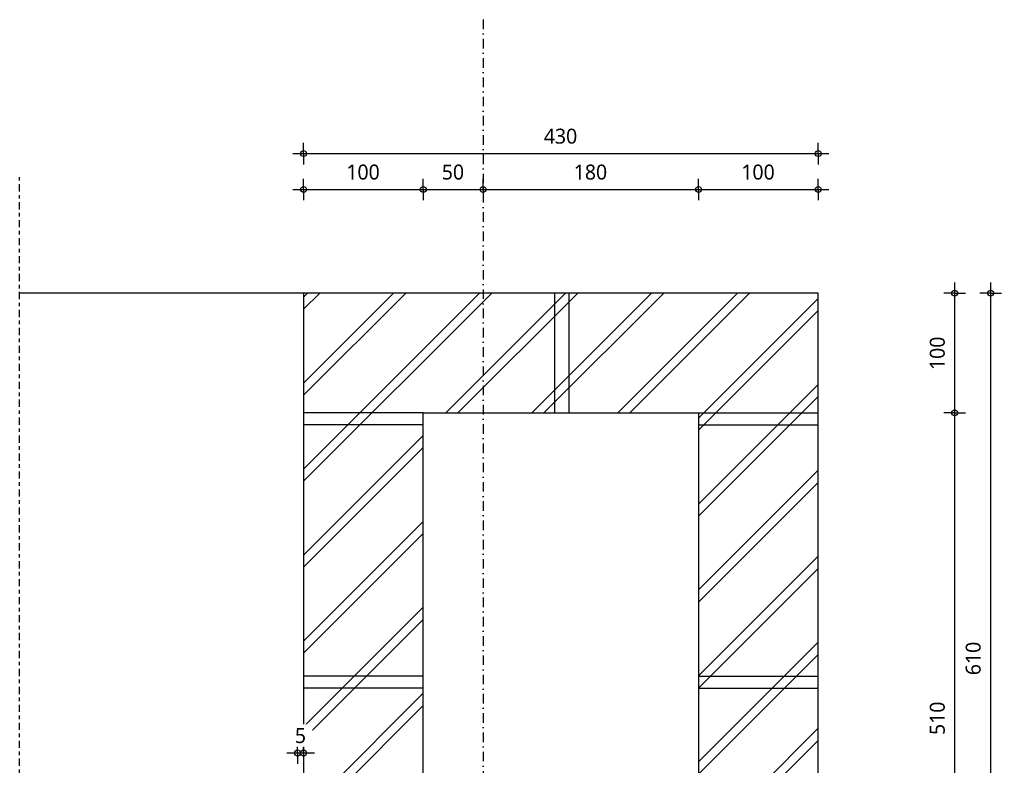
# Model space of a CAD drawing. Header units: millimetres. Extents: x -435 to 27166, y -19117 to 26500.
# Drawn here: x 2271 to 3092, y 9589 to 10212 of the extents above; entities that cross this region are included whole.
import ezdxf

# ---------------------------------------------------------------- set-up
doc = ezdxf.new("R2010")
doc.units = ezdxf.units.MM
doc.linetypes.add('MV_center', pattern=[15, 6, -3, 3, -3])
doc.linetypes.add('MV_stramien', pattern=[16, 8, -4, 0, -4])
for name, color, linetype, lineweight in [('A-ANNO-DIMS', 211, 'Continuous', 13), ('A-ANNO-DIMS-5', 211, 'Continuous', 13), ('A-DETL', 90, 'Continuous', 13), ('A-DETL-GENF', 92, 'Continuous', 18)]:
    doc.layers.add(name, color=color, linetype=linetype, lineweight=lineweight)
doc.styles.add('Segoe UI_3', font='segoeui.ttf', dxfattribs={"height": 12.5})
doc.dimstyles.new('2_5_mm', dxfattribs={"dimscale": 304.8, "dimtxt": 13.092049, "dimasz": 0.016404, "dimexe": 0.029528, "dimexo": 0.0625, "dimgap": 0.014764, "dimtad": 1, "dimdec": 0, "dimzin": 0, "dimdsep": 46, "dimtxsty": 'Segoe UI_3', "dimblk1": 'DOTBLANK', "dimblk2": 'DOTBLANK', "dimsah": 1, "dimcen": 0.09, "dimdle": 0.029528, "dimazin": 0, "dimtfac": 1, "dimtdec": 4, "dimtix": 1, "dimtmove": 0, "dimatfit": 3, "dimfxl": 0.029528, "dimfxlon": 1, "dimtvp": 1, "dimtfill": 1, "dimtolj": 1, "dimtzin": 0, "dimarcsym": 2})

# ---------------------------------------------------------------- blocks, each defined once
blk = doc.blocks.new('NLRS_00_DI_maskeer - Type 1-4234956-Details Appartement')
at = {"layer": 'A-DETL-GENF', "linetype": 'MV_center'}
blk.add_line((-100, 0), (710, 0), dxfattribs=at)
blk = doc.blocks.new('DIMBLOCK159-Details Appartement')
at = {"layer": 'A-ANNO-DIMS-5'}
for p, q in [((2508.66, 10100.2), (2508.66, 10109.2)), ((2938.66, 10100.2), (2938.66, 10109.2)), ((2499.66, 10100.2), (2947.66, 10100.2)), ((2508.66, 10100.2), (2508.66, 10091.2)), ((2938.66, 10100.2), (2938.66, 10091.2))]:
    blk.add_line(p, q, dxfattribs=at)
for centre in [(2508.66, 10100.2), (2938.66, 10100.2)]:
    blk.add_circle(centre, 2.5, dxfattribs=at)
at = {"layer": 'A-ANNO-DIMS-5', "color": 0, "insert": (2709.37, 10121.01), "char_height": 12.5, "width": 34.2774, "attachment_point": 1, "line_spacing_factor": 1.142579, "style": 'Segoe UI_3', "bg_fill": 3, "box_fill_scale": 1.25, "bg_fill_color": 9, "bg_fill_true_color": 13158600, "bg_fill_transparency": 0}
blk.add_mtext('430', dxfattribs=at)
blk = doc.blocks.new('_DotBlank')
at = {"color": 0, "linetype": 'ByBlock', "lineweight": -2}
blk.add_line((-0.5, 0), (-1, 0), dxfattribs=at)
blk.add_circle((0, 0), 0.5, dxfattribs=at)
blk = doc.blocks.new('DIMBLOCK160-Details Appartement')
at = {"layer": 'A-ANNO-DIMS-5'}
for p, q in [((2508.66, 10070.2), (2508.66, 10079.2)), ((2608.66, 10070.2), (2608.66, 10079.2)), ((2499.66, 10070.2), (2608.66, 10070.2)), ((2508.66, 10070.2), (2508.66, 10061.2)), ((2608.66, 10070.2), (2608.66, 10061.2))]:
    blk.add_line(p, q, dxfattribs=at)
for centre in [(2508.66, 10070.2), (2608.66, 10070.2)]:
    blk.add_circle(centre, 2.5, dxfattribs=at)
at = {"layer": 'A-ANNO-DIMS-5', "color": 0, "insert": (2544.37, 10091.01), "char_height": 12.5, "width": 34.2774, "attachment_point": 1, "line_spacing_factor": 1.142579, "style": 'Segoe UI_3', "bg_fill": 3, "box_fill_scale": 1.25, "bg_fill_color": 9, "bg_fill_true_color": 13158600, "bg_fill_transparency": 0}
blk.add_mtext('100', dxfattribs=at)
blk = doc.blocks.new('DIMBLOCK161-Details Appartement')
at = {"layer": 'A-ANNO-DIMS-5'}
for p, q in [((2608.66, 10070.2), (2608.66, 10079.2)), ((2658.66, 10070.2), (2658.66, 10079.2)), ((2608.66, 10070.2), (2658.66, 10070.2)), ((2608.66, 10070.2), (2608.66, 10061.2)), ((2658.66, 10070.2), (2658.66, 10061.2))]:
    blk.add_line(p, q, dxfattribs=at)
for centre in [(2608.66, 10070.2), (2658.66, 10070.2)]:
    blk.add_circle(centre, 2.5, dxfattribs=at)
at = {"layer": 'A-ANNO-DIMS-5', "color": 0, "insert": (2624.14, 10091.01), "char_height": 12.5, "width": 22.8516, "attachment_point": 1, "line_spacing_factor": 1.142579, "style": 'Segoe UI_3', "bg_fill": 3, "box_fill_scale": 1.25, "bg_fill_color": 9, "bg_fill_true_color": 13158600, "bg_fill_transparency": 0}
blk.add_mtext('50', dxfattribs=at)
blk = doc.blocks.new('DIMBLOCK162-Details Appartement')
at = {"layer": 'A-ANNO-DIMS-5'}
for p, q in [((2658.66, 10070.2), (2658.66, 10079.2)), ((2838.66, 10070.2), (2838.66, 10079.2)), ((2658.66, 10070.2), (2838.66, 10070.2)), ((2658.66, 10070.2), (2658.66, 10061.2)), ((2838.66, 10070.2), (2838.66, 10061.2))]:
    blk.add_line(p, q, dxfattribs=at)
for centre in [(2658.66, 10070.2), (2838.66, 10070.2)]:
    blk.add_circle(centre, 2.5, dxfattribs=at)
at = {"layer": 'A-ANNO-DIMS-5', "color": 0, "insert": (2734.37, 10091.01), "char_height": 12.5, "width": 34.2774, "attachment_point": 1, "line_spacing_factor": 1.142579, "style": 'Segoe UI_3', "bg_fill": 3, "box_fill_scale": 1.25, "bg_fill_color": 9, "bg_fill_true_color": 13158600, "bg_fill_transparency": 0}
blk.add_mtext('180', dxfattribs=at)
blk = doc.blocks.new('DIMBLOCK163-Details Appartement')
at = {"layer": 'A-ANNO-DIMS-5'}
for p, q in [((2838.66, 10070.2), (2838.66, 10079.2)), ((2938.66, 10070.2), (2938.66, 10079.2)), ((2838.66, 10070.2), (2947.66, 10070.2)), ((2838.66, 10070.2), (2838.66, 10061.2)), ((2938.66, 10070.2), (2938.66, 10061.2))]:
    blk.add_line(p, q, dxfattribs=at)
for centre in [(2838.66, 10070.2), (2938.66, 10070.2)]:
    blk.add_circle(centre, 2.5, dxfattribs=at)
at = {"layer": 'A-ANNO-DIMS-5', "color": 0, "insert": (2874.37, 10091.01), "char_height": 12.5, "width": 34.2774, "attachment_point": 1, "line_spacing_factor": 1.142579, "style": 'Segoe UI_3', "bg_fill": 3, "box_fill_scale": 1.25, "bg_fill_color": 9, "bg_fill_true_color": 13158600, "bg_fill_transparency": 0}
blk.add_mtext('100', dxfattribs=at)
blk = doc.blocks.new('DIMBLOCK174-Details Appartement')
at = {"layer": 'A-ANNO-DIMS-5'}
for p, q in [((2503.62, 9599.31), (2503.62, 9608.31)), ((2508.66, 9599.31), (2508.66, 9608.31)), ((2494.62, 9599.31), (2517.66, 9599.31)), ((2503.62, 9599.31), (2503.62, 9590.31)), ((2508.66, 9599.31), (2508.66, 9590.31))]:
    blk.add_line(p, q, dxfattribs=at)
for centre in [(2503.62, 9599.31), (2508.66, 9599.31)]:
    blk.add_circle(centre, 2.5, dxfattribs=at)
at = {"layer": 'A-ANNO-DIMS-5', "color": 0, "insert": (2501.38, 9620.12), "char_height": 12.5, "width": 11.4258, "attachment_point": 1, "line_spacing_factor": 1.142579, "style": 'Segoe UI_3', "bg_fill": 3, "box_fill_scale": 1.25, "bg_fill_color": 9, "bg_fill_true_color": 13158600, "bg_fill_transparency": 0}
blk.add_mtext('5', dxfattribs=at)
blk = doc.blocks.new('DIMBLOCK181-Details Appartement')
at = {"layer": 'A-ANNO-DIMS-5'}
for p, q in [((3082.68, 9992.57), (3082.68, 9364.57)), ((3082.68, 9983.57), (3073.68, 9983.57)), ((3082.68, 9983.57), (3091.68, 9983.57)), ((3082.68, 9373.57), (3073.68, 9373.57)), ((3082.68, 9373.57), (3091.68, 9373.57))]:
    blk.add_line(p, q, dxfattribs=at)
for centre in [(3082.68, 9983.57), (3082.68, 9373.57)]:
    blk.add_circle(centre, 2.5, dxfattribs=at)
at = {"layer": 'A-ANNO-DIMS-5', "color": 0, "insert": (3061.87, 9664.29), "char_height": 12.5, "width": 34.2774, "attachment_point": 1, "rotation": 90, "line_spacing_factor": 1.142579, "style": 'Segoe UI_3', "bg_fill": 3, "box_fill_scale": 1.25, "bg_fill_color": 9, "bg_fill_true_color": 13158600, "bg_fill_transparency": 0}
blk.add_mtext('610', dxfattribs=at)
blk = doc.blocks.new('DIMBLOCK182-Details Appartement')
at = {"layer": 'A-ANNO-DIMS-5'}
for p, q in [((3052.68, 9883.57), (3043.68, 9883.57)), ((3052.68, 9364.57), (3052.68, 9883.57)), ((3052.68, 9883.57), (3061.68, 9883.57)), ((3052.68, 9373.57), (3043.68, 9373.57)), ((3052.68, 9373.57), (3061.68, 9373.57))]:
    blk.add_line(p, q, dxfattribs=at)
for centre in [(3052.68, 9883.57), (3052.68, 9373.57)]:
    blk.add_circle(centre, 2.5, dxfattribs=at)
at = {"layer": 'A-ANNO-DIMS-5', "color": 0, "insert": (3031.87, 9614.29), "char_height": 12.5, "width": 34.2774, "attachment_point": 1, "rotation": 90, "line_spacing_factor": 1.142579, "style": 'Segoe UI_3', "bg_fill": 3, "box_fill_scale": 1.25, "bg_fill_color": 9, "bg_fill_true_color": 13158600, "bg_fill_transparency": 0}
blk.add_mtext('510', dxfattribs=at)
blk = doc.blocks.new('DIMBLOCK183-Details Appartement')
at = {"layer": 'A-ANNO-DIMS-5'}
for p, q in [((3052.68, 9883.57), (3052.68, 9992.57)), ((3052.68, 9983.57), (3043.68, 9983.57)), ((3052.68, 9983.57), (3061.68, 9983.57)), ((3052.68, 9883.57), (3043.68, 9883.57)), ((3052.68, 9883.57), (3061.68, 9883.57))]:
    blk.add_line(p, q, dxfattribs=at)
for centre in [(3052.68, 9983.57), (3052.68, 9883.57)]:
    blk.add_circle(centre, 2.5, dxfattribs=at)
at = {"layer": 'A-ANNO-DIMS-5', "color": 0, "insert": (3031.87, 9919.29), "char_height": 12.5, "width": 34.2774, "attachment_point": 1, "rotation": 90, "line_spacing_factor": 1.142579, "style": 'Segoe UI_3', "bg_fill": 3, "box_fill_scale": 1.25, "bg_fill_color": 9, "bg_fill_true_color": 13158600, "bg_fill_transparency": 0}
blk.add_mtext('100', dxfattribs=at)

msp = doc.modelspace()

# ---------------------------------------------------------------- hatches: boundary and pattern name
at = {"layer": 'A-DETL-GENF', "lineweight": 13}
h = msp.add_hatch(dxfattribs=at)
h.set_pattern_fill('FP_10', color=57, style=0, pattern_type=2)
h.set_pattern_definition([(45, (0, 0), (-35.92102, 35.92102), []), (45, (10.16, 0), (-35.92102, 35.92102), [])])
h.paths.add_polyline_path([(2938.66, 8893.57), (2938.66, 9983.57), (2508.66, 9983.57), (2508.66, 9553.57), (2608.66, 9553.57), (2608.66, 9883.57), (2838.66, 9883.57), (2838.66, 8893.57), (2929.23, 8893.57)])

# ---------------------------------------------------------------- linework, layer by layer
at = {"layer": 'A-DETL', "linetype": 'MV_stramien', "lineweight": 18}
msp.add_line((2658.66, 10212.13), (2658.66, 8730.07), dxfattribs=at)
at = {"layer": 'A-DETL'}
msp.add_line((2508.66, 9983.57), (2271.42, 9983.57), dxfattribs=at)
at = {"layer": 'A-DETL', "lineweight": 18}
for p, q in [((2938.66, 9983.57), (2508.66, 9983.57)), ((2508.66, 9983.57), (2508.66, 9553.57)), ((2718.66, 9883.57), (2718.66, 9983.57)), ((2730.66, 9883.57), (2730.66, 9983.57)), ((2938.66, 8893.57), (2938.66, 9983.57)), ((2608.66, 9883.57), (2508.66, 9883.57)), ((2608.66, 9883.57), (2838.66, 9883.57)), ((2608.66, 9553.57), (2608.66, 9883.57)), ((2838.66, 9883.57), (2838.66, 8893.57)), ((2838.66, 9883.57), (2938.66, 9883.57)), ((2608.66, 9873.57), (2508.66, 9873.57)), ((2838.66, 9873.57), (2938.66, 9873.57)), ((2608.66, 9663.57), (2508.66, 9663.57)), ((2838.66, 9663.57), (2938.66, 9663.57)), ((2608.66, 9653.57), (2508.66, 9653.57)), ((2838.66, 9653.57), (2938.66, 9653.57))]:
    msp.add_line(p, q, dxfattribs=at)

# ---------------------------------------------------------------- block references
at = {"layer": 'A-DETL-GENF', "linetype": 'MV_center', "rotation": 90}
msp.add_blockref('NLRS_00_DI_maskeer - Type 1-4234956-Details Appartement', (2271.42, 9373.57), dxfattribs=at)

# ---------------------------------------------------------------- dimensions: what is measured, and where the dimension line sits
at = {"layer": 'A-ANNO-DIMS'}
dim = msp.add_linear_dim(base=(3082.68, 9373.57), p1=(3073.68, 9983.57), p2=(3091.68, 9373.57), angle=90, dimstyle='2_5_mm', override={"dimpost": '<>', "dimfxl": 610.265516}, dxfattribs=at)
dim.commit()
dim.dimension.update_dxf_attribs({"geometry": 'DIMBLOCK181-Details Appartement', "text_midpoint": (3071.68, 9678.57)})

# ---------------------------------------------------------------- next in the draw order: dimensions: what is measured, and where the dimension line sits
for base, p1, p2, override, picture, middle in [((2938.66, 10100.2), (2508.66, 10091.2), (2938.66, 10091.2), {"dimpost": '<>', "dimfxl": 430}, 'DIMBLOCK159-Details Appartement', (2723.66, 10111.17)), ((2508.66, 9599.31), (2503.62, 9590.31), (2508.66, 9608.31), {"dimpost": '<>', "dimfxl": 18.690519}, 'DIMBLOCK174-Details Appartement', (2506.14, 9610.17))]:
    dim = msp.add_linear_dim(base=base, p1=p1, p2=p2, dimstyle='2_5_mm', override=override, dxfattribs=at)
    dim.commit()
    dim.dimension.update_dxf_attribs({"geometry": picture, "text_midpoint": middle})
dim = msp.add_linear_dim(base=(3052.68, 9883.57), p1=(3043.68, 9373.57), p2=(3043.68, 9883.57), angle=90, dimstyle='2_5_mm', override={"dimpost": '<>', "dimfxl": 510}, dxfattribs=at)
dim.commit()
dim.dimension.update_dxf_attribs({"geometry": 'DIMBLOCK182-Details Appartement', "text_midpoint": (3041.68, 9628.57)})

# ---------------------------------------------------------------- next in the draw order: dimensions: what is measured, and where the dimension line sits
dim = msp.add_linear_dim(base=(2608.66, 10070.2), p1=(2508.66, 10061.2), p2=(2608.66, 10061.2), dimstyle='2_5_mm', override={"dimpost": '<>', "dimfxl": 100}, dxfattribs=at)
dim.commit()
dim.dimension.update_dxf_attribs({"geometry": 'DIMBLOCK160-Details Appartement', "text_midpoint": (2558.66, 10081.2)})
dim = msp.add_linear_dim(base=(3052.68, 9983.57), p1=(3043.68, 9883.57), p2=(3043.68, 9983.57), angle=90, dimstyle='2_5_mm', override={"dimpost": '<>', "dimfxl": 100}, dxfattribs=at)
dim.commit()
dim.dimension.update_dxf_attribs({"geometry": 'DIMBLOCK183-Details Appartement', "text_midpoint": (3041.68, 9933.57)})

# ---------------------------------------------------------------- next in the draw order: dimensions: what is measured, and where the dimension line sits
dim = msp.add_linear_dim(base=(2658.66, 10070.2), p1=(2608.66, 10061.2), p2=(2658.66, 10079.2), dimstyle='2_5_mm', override={"dimpost": '<>', "dimfxl": 53.141311}, dxfattribs=at)
dim.commit()
dim.dimension.update_dxf_attribs({"geometry": 'DIMBLOCK161-Details Appartement', "text_midpoint": (2633.66, 10081.17)})

# ---------------------------------------------------------------- next in the draw order: dimensions: what is measured, and where the dimension line sits
dim = msp.add_linear_dim(base=(2838.66, 10070.2), p1=(2658.66, 10079.2), p2=(2838.66, 10061.2), dimstyle='2_5_mm', override={"dimpost": '<>', "dimfxl": 180.897771}, dxfattribs=at)
dim.commit()
dim.dimension.update_dxf_attribs({"geometry": 'DIMBLOCK162-Details Appartement', "text_midpoint": (2748.66, 10081.2)})

# ---------------------------------------------------------------- next in the draw order: dimensions: what is measured, and where the dimension line sits
dim = msp.add_linear_dim(base=(2938.66, 10070.2), p1=(2838.66, 10061.2), p2=(2938.66, 10061.2), dimstyle='2_5_mm', override={"dimpost": '<>', "dimfxl": 100}, dxfattribs=at)
dim.commit()
dim.dimension.update_dxf_attribs({"geometry": 'DIMBLOCK163-Details Appartement', "text_midpoint": (2888.66, 10081.2)})

doc.saveas('drawing.dxf')
